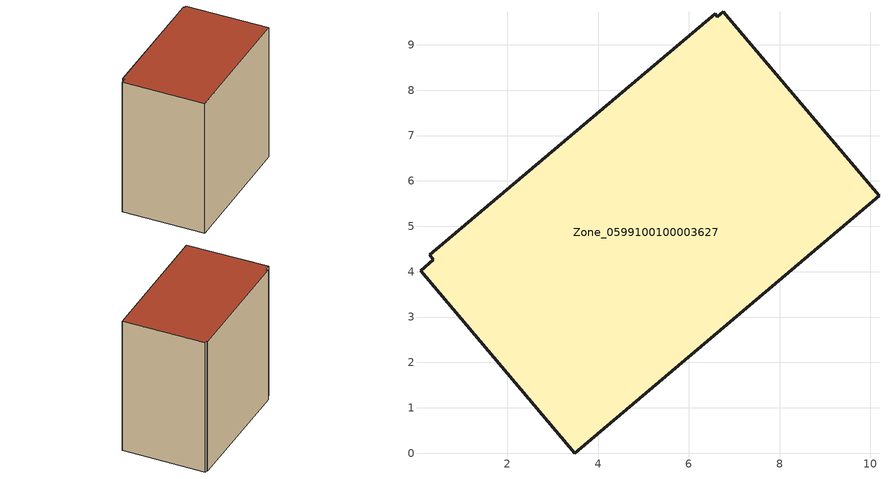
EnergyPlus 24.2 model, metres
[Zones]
Zone_0599100100003627
 floor ground (C_G): 6.75,9.73 10.19,5.67 3.49,0 0.09,4.02 0.37,4.27 0.29,4.37 6.58,9.69 6.63,9.62 z0
 wall outside (C_F): 6.58,9.69 0.29,4.37 0.37,4.27 0.09,4.02 3.49,0 10.19,5.67 6.75,9.73 6.63,9.62 6.58,9.69 z0:8.99
 roof outside (C_R): 10.19,5.67 6.75,9.73 6.63,9.62 6.58,9.69 0.29,4.37 0.37,4.27 0.09,4.02 3.49,0 z8.99
[BUILDING]
Pand.0599100100003627: North Axis=0; Terrain=City; Loads Convergence Tolerance Value=0.04; Temperature Convergence Tolerance Value=0.4; Solar Distribution=FullExterior; Maximum Number of Warmup Days=25; Minimum Number of Warmup Days=1
[Site:Location]
Rotterdam.The.Hague.AP_ZH_NLD Design_Conditions: Latitude=51.96; Longitude=4.45; Time Zone=1; Elevation=-4.5
[SITE:GROUNDTEMPERATURE:BUILDINGSURFACE]
18, 18, 18, 18, 18, 18, 18, 18, 18, 18, 18, 18
[MATERIAL] Thermal Absorptance=0.9; Solar Absorptance=0.7; Visible Absorptance=0.7
Name | Roughness | Thickness | Conductivity | Density | Specific Heat
G.TI.2015-2018 | MediumSmooth | 0.15 | 0.0428571 | 540 | 1210
F.TI.2015-2018 | Rough | 0.3 | 0.0666667 | 1920 | 840
R.TI.2015-2018 | MediumRough | 0.2 | 0.0333333 | 1500 | 1000
[CONSTRUCTION]
C_G: G.TI.2015-2018
C_F: F.TI.2015-2018
C_R: R.TI.2015-2018
[ZONE]
Zone_0599100100003627: Type=1; Multiplier=1; Ceiling Height=Autocalculate; Volume=Autocalculate; Floor Area=autocalculate; Part of Total Floor Area=Yes
[ZONEINFILTRATION:DESIGNFLOWRATE]
Infil_Zone_0599100100003627: Zone or ZoneList or Space or SpaceList=Zone_0599100100003627; Schedule=AlwaysOn; Design Flow Rate Calculation Method=Flow/Area; Flow Rate per Floor Area=0.0015; Constant Term Coefficient=1; Temperature Term Coefficient=0; Velocity Term Coefficient=0; Velocity Squared Term Coefficient=0
[HVACTEMPLATE:ZONE:IDEALLOADSAIRSYSTEM]
Zone_0599100100003627: Maximum Heating Supply Air Temperature=50; Minimum Cooling Supply Air Temperature=13; Maximum Heating Supply Air Humidity Ratio=0.0156; Minimum Cooling Supply Air Humidity Ratio=0.0077; Heating Limit=NoLimit; Cooling Limit=NoLimit; Dehumidification Control Type=ConstantSensibleHeatRatio; Cooling Sensible Heat Ratio=0.7; Dehumidification Setpoint=60; Humidification Control Type=None; Humidification Setpoint=30; Outdoor Air Method=None; Outdoor Air Flow Rate per Person=0.00944; Outdoor Air Flow Rate per Zone Floor Area=0; Outdoor Air Flow Rate per Zone=0; Demand Controlled Ventilation Type=None; Outdoor Air Economizer Type=NoEconomizer; Heat Recovery Type=None; Sensible Heat Recovery Effectiveness=0.7; Latent Heat Recovery Effectiveness=0.65
[ZONECONTROL:THERMOSTAT]
ThermostatControl_Zone_0599100100003627: Zone or ZoneList=Zone_0599100100003627; Control Type Schedule=DualSetpointControlType; Control 1=Thermostat_Zone_0599100100003627; Temperature Difference Between Cutout And Setpoint=0
[THERMOSTATSETPOINT:DUALSETPOINT]
Thermostat_Zone_0599100100003627: Heating Setpoint Temperature Schedule=HeatingSetpoint_Zone_0599100100003627; Cooling Setpoint Temperature Schedule=CoolingSetpoint_Zone_0599100100003627
[SCHEDULE:COMPACT]
HeatingSetpoint_Zone_0599100100003627: Through: 12/31, For: AllDays, Until: 24:00, 21
CoolingSetpoint_Zone_0599100100003627: Through: 12/31, For: AllDays, Until: 24:00, 24
DualSetpointControlType: Through: 12/31, For: AllDays, Until: 24:00, 4
AlwaysOn: Through: 12/31, For: AllDays, Until: 24:00, 1
